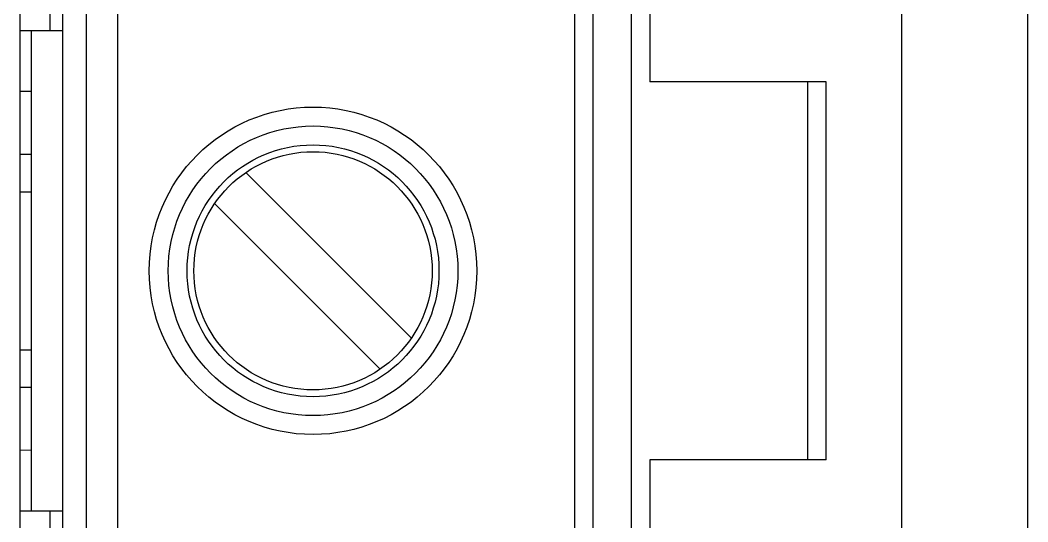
# Paper-space layout '2 DOOR PANEL LAYOUT - A1 Sheet' of a CAD drawing. Extents: x 50 to 825, y 22 to 486.
# Drawn here: x 437.103 to 439.185, y 338.433 to 339.47 of the extents above; entities that cross this region are included whole.
import ezdxf

# ---------------------------------------------------------------- set-up
doc = ezdxf.new("R2010")
doc.units = 0
doc.layers.add('N-EQPM', color=3, linetype='Continuous', lineweight=25)

psp = doc.layouts.new('2 DOOR PANEL LAYOUT - A1 Sheet')

# ---------------------------------------------------------------- linework, layer by layer
at = {"layer": 'N-EQPM', "linetype": 'Continuous'}
for p, q in [((437.1026, 333.7369), (437.1026, 341.5454)), ((438.9246, 333.7369), (438.9246, 341.5454)), ((439.1849, 333.7369), (439.1849, 341.5454)), ((437.2393, 340.4262), (437.2393, 337.4772)), ((437.3044, 337.4772), (437.3044, 340.4262)), ((438.2479, 340.4262), (438.2479, 337.4772)), ((438.2869, 337.4772), (438.2869, 340.4262)), ((438.365, 340.4262), (438.365, 337.4772)), ((437.1637, 339.6558), (437.1637, 339.4475)), ((438.4041, 339.553), (438.4041, 339.3421)), ((437.1911, 338.3983), (437.1911, 339.5067)), ((437.1911, 339.4475), (437.1026, 339.4475)), ((437.1261, 338.4559), (437.1261, 339.4475)), ((438.7685, 339.3421), (438.4041, 339.3421)), ((438.7294, 339.3421), (438.7294, 338.5613)), ((438.7685, 338.5613), (438.7685, 339.3421)), ((437.1261, 339.3226), (437.1026, 339.322)), ((437.1261, 339.1924), (437.1026, 339.1919)), ((437.9111, 338.8128), (437.5689, 339.155)), ((437.1026, 339.115), (437.1261, 339.115)), ((437.5045, 339.0905), (437.8466, 338.7484)), ((437.1026, 338.7884), (437.1261, 338.7884)), ((437.1026, 338.7115), (437.1261, 338.711)), ((437.1026, 338.5814), (437.1261, 338.5808)), ((438.4041, 338.5613), (438.4041, 338.3504)), ((438.7685, 338.5613), (438.4041, 338.5613)), ((437.1026, 338.4559), (437.1911, 338.4559)), ((437.1637, 338.4559), (437.1637, 338.2476))]:
    psp.add_line(p, q, dxfattribs=at)
for radius in [0.3384, 0.2993, 0.2603, 0.2462]:
    psp.add_circle((437.7078, 338.9517), radius, dxfattribs=at)

doc.saveas('drawing.dxf')
